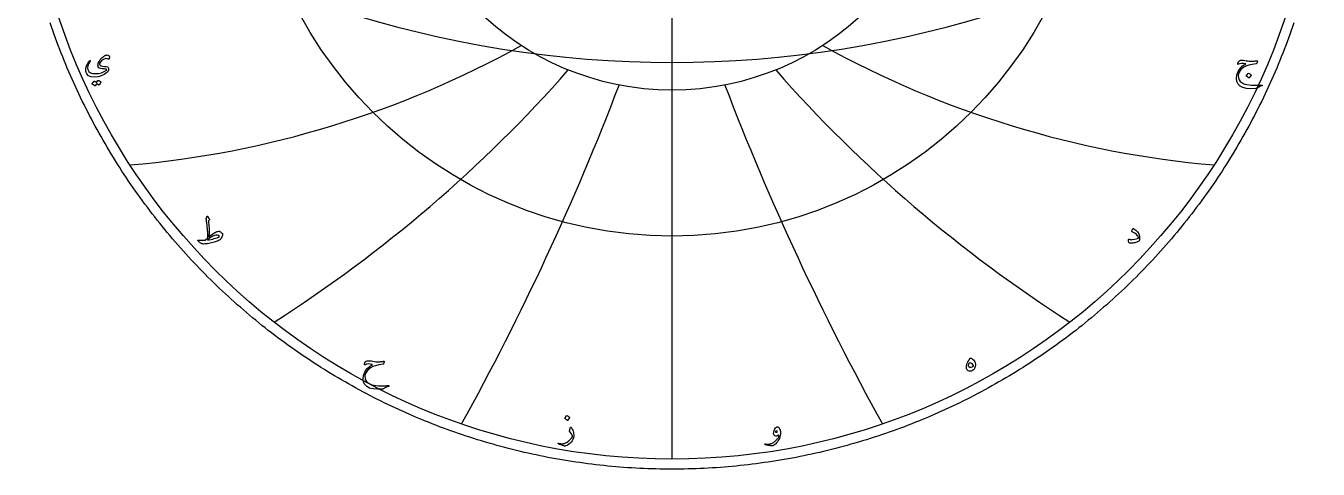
# Model space of a CAD drawing. Header units: millimetres. Extents: x -137 to 137, y -137 to 141.
# Drawn here: x -135 to 135, y -137.1 to -44.4 of the extents above; entities that cross this region are included whole.
import ezdxf

# ---------------------------------------------------------------- set-up
doc = ezdxf.new("R2010")
doc.units = ezdxf.units.MM
for name, color, linetype in [('CUT_OUTER', 1, 'Continuous'), ('ENGRAVE', 7, 'Continuous'), ('ENGRAVE_FINE', 8, 'Continuous'), ('TEXT', 5, 'Continuous')]:
    doc.layers.add(name, color=color, linetype=linetype)

msp = doc.modelspace()

# ---------------------------------------------------------------- linework, layer by layer
at = {"layer": 'CUT_OUTER'}
msp.add_lwpolyline([(129.914, -43.8037), (129.6428, -44.6), (129.3667, -45.3947), (129.0857, -46.1876), (128.7999, -46.9788), (128.5092, -47.7682), (128.2137, -48.5558), (127.9133, -49.3416), (127.6082, -50.1255), (127.2982, -50.9076), (126.9834, -51.6877), (126.6639, -52.4659), (126.3396, -53.2421), (126.0105, -54.0163), (125.6767, -54.7885), (125.3382, -55.5586), (124.9949, -56.3266), (124.6469, -57.0925), (124.2943, -57.8562), (123.9369, -58.6178), (123.5749, -59.3772), (123.2083, -60.1343), (122.837, -60.8891), (122.4611, -61.6417), (122.0805, -62.392), (121.6954, -63.1399), (121.3057, -63.8854), (120.9114, -64.6285), (120.5126, -65.3692), (120.1092, -66.1074), (119.7013, -66.8431), (119.2889, -67.5763), (118.872, -68.307), (118.4507, -69.0351), (118.0249, -69.7606), (117.5946, -70.4835), (117.1599, -71.2037), (116.7208, -71.9212), (116.2773, -72.6361), (115.8294, -73.3482), (115.3772, -74.0575), (114.9206, -74.7641), (114.4597, -75.4678), (113.9945, -76.1687), (113.525, -76.8667), (113.0512, -77.5618), (112.5732, -78.254), (112.0909, -78.9433), (111.6044, -79.6296), (111.1137, -80.3129), (110.6188, -80.9932), (110.1198, -81.6704), (109.6166, -82.3445), (109.1092, -83.0156), (108.5978, -83.6835), (108.0823, -84.3483), (107.5627, -85.0098), (107.0391, -85.6682), (106.5114, -86.3234), (105.9797, -86.9753), (105.4441, -87.624), (104.9044, -88.2693), (104.3608, -88.9113), (103.8133, -89.55), (103.2619, -90.1853), (102.7066, -90.8172), (102.1474, -91.4457), (101.5844, -92.0707), (101.0176, -92.6923), (100.4469, -93.3104), (99.8725, -93.925), (99.2943, -94.536), (98.7123, -95.1435), (98.1267, -95.7474), (97.5374, -96.3477), (96.9443, -96.9443), (96.3477, -97.5374), (95.7474, -98.1267), (95.1435, -98.7123), (94.536, -99.2943), (93.925, -99.8725), (93.3104, -100.4469), (92.6923, -101.0176), (92.0707, -101.5844), (91.4457, -102.1474), (90.8172, -102.7066), (90.1853, -103.2619), (89.55, -103.8133), (88.9113, -104.3608), (88.2693, -104.9044), (87.624, -105.4441), (86.9753, -105.9797), (86.3234, -106.5114), (85.6682, -107.0391), (85.0098, -107.5627), (84.3483, -108.0823), (83.6835, -108.5978), (83.0156, -109.1092), (82.3445, -109.6166), (81.6704, -110.1198), (80.9932, -110.6188), (80.3129, -111.1137), (79.6296, -111.6044), (78.9433, -112.0909), (78.254, -112.5732), (77.5618, -113.0512), (76.8667, -113.525), (76.1687, -113.9945), (75.4678, -114.4597), (74.7641, -114.9206), (74.0575, -115.3772), (73.3482, -115.8294), (72.6361, -116.2773), (71.9212, -116.7208), (71.2037, -117.1599), (70.4835, -117.5946), (69.7606, -118.0249), (69.0351, -118.4507), (68.307, -118.872), (67.5763, -119.2889), (66.8431, -119.7013), (66.1074, -120.1092), (65.3692, -120.5126), (64.6285, -120.9114), (63.8854, -121.3057), (63.1399, -121.6954), (62.392, -122.0805), (61.6417, -122.4611), (60.8891, -122.837), (60.1343, -123.2083), (59.3772, -123.5749), (58.6178, -123.9369), (57.8562, -124.2943), (57.0925, -124.6469), (56.3266, -124.9949), (55.5586, -125.3382), (54.7885, -125.6767), (54.0163, -126.0105), (53.2421, -126.3396), (52.4659, -126.6639), (51.6877, -126.9834), (50.9076, -127.2982), (50.1255, -127.6082), (49.3416, -127.9133), (48.5558, -128.2137), (47.7682, -128.5092), (46.9788, -128.7999), (46.1876, -129.0857), (45.3947, -129.3667), (44.6, -129.6428), (43.8037, -129.914), (43.0058, -130.1803), (42.2062, -130.4417), (41.405, -130.6983), (40.6023, -130.9499), (39.798, -131.1965), (38.9923, -131.4382), (38.185, -131.675), (37.3764, -131.9068), (36.5663, -132.1337), (35.7549, -132.3556), (34.9421, -132.5725), (34.128, -132.7844), (33.3126, -132.9913), (32.4959, -133.1932), (31.6781, -133.3901), (30.859, -133.5819), (30.0388, -133.7688), (29.2174, -133.9506), (28.395, -134.1273), (27.5714, -134.299), (26.7469, -134.4657), (25.9213, -134.6272), (25.0948, -134.7838), (24.2673, -134.9352), (23.4389, -135.0816), (22.6096, -135.2228), (21.7795, -135.359), (20.9485, -135.4901), (20.1167, -135.6161), (19.2842, -135.737), (18.451, -135.8528), (17.6171, -135.9634), (16.7825, -136.0689), (15.9473, -136.1694), (15.1115, -136.2646), (14.2751, -136.3548), (13.4381, -136.4398), (12.6007, -136.5197), (11.7628, -136.5945), (10.9245, -136.6641), (10.0857, -136.7285), (9.2466, -136.7878), (8.4071, -136.842), (7.5673, -136.891), (6.7272, -136.9349), (5.8868, -136.9736), (5.0463, -137.0071), (4.2055, -137.0355), (3.3646, -137.0587), (2.5236, -137.0768), (1.6824, -137.0897), (0.8412, -137.0974), (0, -137.1), (-0.8412, -137.0974), (-1.6824, -137.0897), (-2.5236, -137.0768), (-3.3646, -137.0587), (-4.2055, -137.0355), (-5.0463, -137.0071), (-5.8868, -136.9736), (-6.7272, -136.9349), (-7.5673, -136.891), (-8.4071, -136.842), (-9.2466, -136.7878), (-10.0857, -136.7285), (-10.9245, -136.6641), (-11.7628, -136.5945), (-12.6007, -136.5197), (-13.4381, -136.4398), (-14.2751, -136.3548), (-15.1115, -136.2646), (-15.9473, -136.1694), (-16.7825, -136.0689), (-17.6171, -135.9634), (-18.451, -135.8528), (-19.2842, -135.737), (-20.1167, -135.6161), (-20.9485, -135.4901), (-21.7795, -135.359), (-22.6096, -135.2228), (-23.4389, -135.0816), (-24.2673, -134.9352), (-25.0948, -134.7838), (-25.9213, -134.6272), (-26.7469, -134.4657), (-27.5714, -134.299), (-28.395, -134.1273), (-29.2174, -133.9506), (-30.0388, -133.7688), (-30.859, -133.5819), (-31.6781, -133.3901), (-32.4959, -133.1932), (-33.3126, -132.9913), (-34.128, -132.7844), (-34.9421, -132.5725), (-35.7549, -132.3556), (-36.5663, -132.1337), (-37.3764, -131.9068), (-38.185, -131.675), (-38.9923, -131.4382), (-39.798, -131.1965), (-40.6023, -130.9499), (-41.405, -130.6983), (-42.2062, -130.4417), (-43.0058, -130.1803), (-43.8037, -129.914), (-44.6, -129.6428), (-45.3947, -129.3667), (-46.1876, -129.0857), (-46.9788, -128.7999), (-47.7682, -128.5092), (-48.5558, -128.2137), (-49.3416, -127.9133), (-50.1255, -127.6082), (-50.9076, -127.2982), (-51.6877, -126.9834), (-52.4659, -126.6639), (-53.2421, -126.3396), (-54.0163, -126.0105), (-54.7885, -125.6767), (-55.5586, -125.3382), (-56.3266, -124.9949), (-57.0925, -124.6469), (-57.8562, -124.2943), (-58.6178, -123.9369), (-59.3772, -123.5749), (-60.1343, -123.2083), (-60.8891, -122.837), (-61.6417, -122.4611), (-62.392, -122.0805), (-63.1399, -121.6954), (-63.8854, -121.3057), (-64.6285, -120.9114), (-65.3692, -120.5126), (-66.1074, -120.1092), (-66.8431, -119.7013), (-67.5763, -119.2889), (-68.307, -118.872), (-69.0351, -118.4507), (-69.7606, -118.0249), (-70.4835, -117.5946), (-71.2037, -117.1599), (-71.9212, -116.7208), (-72.6361, -116.2773), (-73.3482, -115.8294), (-74.0575, -115.3772), (-74.7641, -114.9206), (-75.4678, -114.4597), (-76.1687, -113.9945), (-76.8667, -113.525), (-77.5618, -113.0512), (-78.254, -112.5732), (-78.9433, -112.0909), (-79.6296, -111.6044), (-80.3129, -111.1137), (-80.9932, -110.6188), (-81.6704, -110.1198), (-82.3445, -109.6166), (-83.0156, -109.1092), (-83.6835, -108.5978), (-84.3483, -108.0823), (-85.0098, -107.5627), (-85.6682, -107.0391), (-86.3234, -106.5114), (-86.9753, -105.9797), (-87.624, -105.4441), (-88.2693, -104.9044), (-88.9113, -104.3608), (-89.55, -103.8133), (-90.1853, -103.2619), (-90.8172, -102.7066), (-91.4457, -102.1474), (-92.0707, -101.5844), (-92.6923, -101.0176), (-93.3104, -100.4469), (-93.925, -99.8725), (-94.536, -99.2943), (-95.1435, -98.7123), (-95.7474, -98.1267), (-96.3477, -97.5374), (-96.9443, -96.9443), (-97.5374, -96.3477), (-98.1267, -95.7474), (-98.7123, -95.1435), (-99.2943, -94.536), (-99.8725, -93.925), (-100.4469, -93.3104), (-101.0176, -92.6923), (-101.5844, -92.0707), (-102.1474, -91.4457), (-102.7066, -90.8172), (-103.2619, -90.1853), (-103.8133, -89.55), (-104.3608, -88.9113), (-104.9044, -88.2693), (-105.4441, -87.624), (-105.9797, -86.9753), (-106.5114, -86.3234), (-107.0391, -85.6682), (-107.5627, -85.0098), (-108.0823, -84.3483), (-108.5978, -83.6835), (-109.1092, -83.0156), (-109.6166, -82.3445), (-110.1198, -81.6704), (-110.6188, -80.9932), (-111.1137, -80.3129), (-111.6044, -79.6296), (-112.0909, -78.9433), (-112.5732, -78.254), (-113.0512, -77.5618), (-113.525, -76.8667), (-113.9945, -76.1687), (-114.4597, -75.4678), (-114.9206, -74.7641), (-115.3772, -74.0575), (-115.8294, -73.3482), (-116.2773, -72.6361), (-116.7208, -71.9212), (-117.1599, -71.2037), (-117.5946, -70.4835), (-118.0249, -69.7606), (-118.4507, -69.0351), (-118.872, -68.307), (-119.2889, -67.5763), (-119.7013, -66.8431), (-120.1092, -66.1074), (-120.5126, -65.3692), (-120.9114, -64.6285), (-121.3057, -63.8854), (-121.6954, -63.1399), (-122.0805, -62.392), (-122.4611, -61.6417), (-122.837, -60.8891), (-123.2083, -60.1343), (-123.5749, -59.3772), (-123.9369, -58.6178), (-124.2943, -57.8562), (-124.6469, -57.0925), (-124.9949, -56.3266), (-125.3382, -55.5586), (-125.6767, -54.7885), (-126.0105, -54.0163), (-126.3396, -53.2421), (-126.6639, -52.4659), (-126.9834, -51.6877), (-127.2982, -50.9076), (-127.6082, -50.1255), (-127.9133, -49.3416), (-128.2137, -48.5558), (-128.5092, -47.7682), (-128.7999, -46.9788), (-129.0857, -46.1876), (-129.3667, -45.3947), (-129.6428, -44.6), (-129.914, -43.8037)], dxfattribs=at)
at = {"layer": 'ENGRAVE'}
for points in [[(0, -135), (0, 135)], [(0, -135), (0, -57.8458)]]:
    msp.add_lwpolyline(points, dxfattribs=at)
for radius in [135, 88.3696, 57.8458]:
    msp.add_circle((0, 0), radius, dxfattribs=at)
for centre, radius, start, end in [((-131.0837, 131.0837), 205.3657, 274.986128, 299.007842), ((131.0837, 131.0837), 205.3657, 240.992158, 265.013872), ((-239.8362, 138.4695), 290.6964, 302.621003, 318.635479), ((239.8362, 138.4695), 290.6964, 221.364521, 237.378997), ((-533.6995, 143.0044), 559.5486, 331.073491, 339.080729), ((533.6995, 143.0044), 559.5486, 200.919271, 208.926509)]:
    msp.add_arc(centre, radius, start, end, dxfattribs=at)
at = {"layer": 'ENGRAVE_FINE'}
msp.add_arc((0, 173.2779), 225.3315, 233.255712, 306.744288, dxfattribs=at)
at = {"layer": 'TEXT'}
for points in [[(-117.7686, -51.3589), (-118.0193, -51.2752), (-118.299, -51.2718), (-118.6077, -51.3487), (-118.9454, -51.506), (-119.1598, -51.656), (-119.3383, -51.835), (-119.481, -52.0431), (-119.588, -52.2802), (-119.5986, -52.3276), (-119.5996, -52.377), (-119.5909, -52.4282), (-119.5725, -52.4815), (-119.4496, -52.647), (-119.2435, -52.7718), (-118.9541, -52.856), (-118.5815, -52.8995), (-118.2138, -52.9387), (-117.9467, -53.0099), (-117.7802, -53.1129), (-117.7144, -53.2479), (-117.7072, -53.5305), (-117.7628, -53.7821), (-117.8814, -54.0028), (-118.0628, -54.1924), (-118.6391, -54.5858), (-119.2531, -54.8757), (-119.9049, -55.062), (-120.5944, -55.1447), (-121.3473, -55.0924), (-121.9106, -54.866), (-122.2841, -54.4653), (-122.468, -53.8905), (-122.4786, -53.575), (-122.4331, -53.2324), (-122.3315, -52.8628), (-122.1738, -52.466), (-122.1189, -52.3557), (-122.0625, -52.2492), (-122.0047, -52.1466), (-121.9454, -52.0479), (-121.8842, -51.9526), (-121.8206, -51.8602), (-121.7545, -51.7707), (-121.686, -51.6841), (-121.6493, -51.6482), (-121.6164, -51.6337), (-121.5873, -51.6405), (-121.5622, -51.6686), (-121.5481, -51.7034), (-121.5448, -51.7382), (-121.552, -51.7731), (-121.5699, -51.8079), (-121.8883, -52.3208), (-122.077, -52.7834), (-122.136, -53.1957), (-122.0654, -53.5576), (-121.838, -53.9389), (-121.5041, -54.2079), (-121.0638, -54.3647), (-120.517, -54.4092), (-119.8164, -54.3536), (-119.1854, -54.2099), (-118.6241, -53.9781), (-118.1325, -53.6582), (-118.103, -53.6312), (-118.0919, -53.6041), (-118.0991, -53.577), (-118.1248, -53.5499), (-118.2288, -53.4995), (-118.4093, -53.457), (-118.6662, -53.4221), (-118.9996, -53.395), (-119.3388, -53.3534), (-119.5977, -53.275), (-119.7762, -53.1599), (-119.8744, -53.0079), (-119.9199, -52.8294), (-119.9325, -52.6421), (-119.9122, -52.4462), (-119.859, -52.2415), (-119.6862, -51.8394), (-119.4467, -51.4692), (-119.1404, -51.131), (-118.7673, -50.8247), (-118.6681, -50.7521), (-118.5719, -50.6892), (-118.4785, -50.636), (-118.388, -50.5924), (-118.3009, -50.5581), (-118.2177, -50.5324), (-118.1383, -50.5155), (-118.0628, -50.5073), (-117.7677, -50.5349), (-117.5867, -50.6641), (-117.5199, -50.8949), (-117.5673, -51.2273), (-117.6031, -51.3168), (-117.6486, -51.3686), (-117.7038, -51.3826), (-117.7686, -51.3589)], [(122.348, -51.8389), (122.1622, -52.257), (122.1452, -52.2845), (122.1254, -52.3053), (122.1027, -52.3194), (122.077, -52.3266), (121.2181, -52.4621), (120.4996, -52.6286), (119.9214, -52.826), (119.4835, -53.0544), (118.8694, -53.5552), (118.4751, -54.1053), (118.3004, -54.7049), (118.3454, -55.3537), (118.4819, -55.705), (118.7131, -56.0157), (119.0393, -56.2857), (119.4602, -56.515), (119.7559, -56.6176), (120.1241, -56.7008), (120.5649, -56.7647), (121.0783, -56.8092), (121.3512, -56.8223), (121.6202, -56.8305), (121.8854, -56.8339), (122.1467, -56.8324), (122.4031, -56.8266), (122.6538, -56.817), (122.8986, -56.8034), (123.1377, -56.786), (123.1938, -56.7821), (123.2383, -56.786), (123.2712, -56.7976), (123.2925, -56.817), (123.3041, -56.8407), (123.308, -56.8653), (123.3041, -56.891), (123.2925, -56.9176), (123.284, -56.9319), (123.2741, -56.9437), (123.2627, -56.9532), (123.2499, -56.9602), (123.2361, -56.9662), (123.2219, -56.9728), (123.2071, -56.9798), (123.1919, -56.9873), (122.9688, -57.0584), (122.7719, -57.1324), (122.601, -57.2094), (122.4564, -57.2892), (122.3637, -57.3468), (122.2793, -57.3957), (122.2031, -57.4358), (122.1351, -57.4673), (122.0763, -57.4915), (122.0277, -57.5099), (121.9892, -57.5224), (121.9609, -57.5292), (120.9022, -57.5684), (120.0022, -57.4924), (119.2609, -57.3013), (118.6783, -56.995), (118.2573, -56.575), (118.0086, -56.0505), (117.9322, -55.4215), (118.028, -54.6879), (118.2815, -53.9491), (118.6783, -53.3195), (119.2183, -52.7994), (119.9015, -52.3886), (119.4177, -52.2962), (118.9957, -52.2744), (118.6357, -52.3232), (118.3377, -52.4428), (118.3115, -52.4524), (118.2873, -52.4582), (118.2651, -52.4602), (118.2448, -52.4582), (118.2278, -52.452), (118.2157, -52.4408), (118.2085, -52.4249), (118.206, -52.4041), (118.2167, -52.3078), (118.2331, -52.2124), (118.2554, -52.1181), (118.2835, -52.0247), (118.3822, -51.8432), (118.539, -51.7092), (118.7538, -51.6226), (119.0267, -51.5834), (119.1994, -51.5849), (119.4157, -51.6047), (119.6756, -51.6429), (119.979, -51.6995), (120.292, -51.7562), (120.5809, -51.7944), (120.8456, -51.8142), (121.086, -51.8157), (121.2017, -51.8106), (121.3241, -51.8031), (121.4533, -51.7932), (121.5893, -51.7808), (121.732, -51.7656), (121.8815, -51.747), (122.0378, -51.7249), (122.2009, -51.6995), (122.2943, -51.6966), (122.3499, -51.7189), (122.3678, -51.7663), (122.348, -51.8389)], [(-119.9364, -55.826), (-119.9267, -55.8163), (-119.9131, -55.8105), (-119.8957, -55.8086), (-119.8744, -55.8105), (-119.7982, -55.8391), (-119.7244, -55.8705), (-119.6531, -55.9049), (-119.5841, -55.9421), (-119.5171, -55.9828), (-119.4515, -56.0273), (-119.3874, -56.0757), (-119.3248, -56.1279), (-119.3127, -56.1439), (-119.3073, -56.1608), (-119.3088, -56.1787), (-119.317, -56.1976), (-119.6886, -56.786), (-119.6988, -56.7937), (-119.7138, -56.7937), (-119.7336, -56.786), (-119.7583, -56.7705), (-119.7752, -56.7562), (-119.8028, -56.7366), (-119.841, -56.7117), (-119.8899, -56.6815), (-119.9499, -56.6454), (-120.0215, -56.6031), (-120.1048, -56.5545), (-120.1996, -56.4995), (-120.4938, -56.9563), (-120.5073, -56.9703), (-120.5248, -56.9737), (-120.546, -56.9665), (-120.5712, -56.9486), (-120.593, -56.9331), (-120.6273, -56.9099), (-120.6743, -56.8789), (-120.7338, -56.8402), (-120.8069, -56.7937), (-120.8944, -56.7395), (-120.9965, -56.6776), (-121.1131, -56.6079), (-121.1252, -56.5963), (-121.1306, -56.5847), (-121.1291, -56.5731), (-121.1209, -56.5615), (-120.7415, -55.9963), (-120.7319, -55.9866), (-120.7183, -55.9808), (-120.7009, -55.9789), (-120.6796, -55.9808), (-120.6148, -56.0019), (-120.5519, -56.0263), (-120.4909, -56.0541), (-120.4319, -56.0853), (-120.3748, -56.1195), (-120.3196, -56.156), (-120.2664, -56.1949), (-120.2151, -56.2363)], [(120.3506, -54.3473), (120.3602, -54.3376), (120.3738, -54.3318), (120.3912, -54.3299), (120.4125, -54.3318), (120.563, -54.3928), (120.7048, -54.4673), (120.8378, -54.5553), (120.9622, -54.657), (120.9743, -54.6724), (120.9796, -54.6879), (120.9781, -54.7034), (120.9699, -54.7189), (120.606, -55.3073), (120.5925, -55.3213), (120.5751, -55.3247), (120.5538, -55.3174), (120.5286, -55.2995), (120.5069, -55.2841), (120.4725, -55.2608), (120.4256, -55.2299), (120.366, -55.1912), (120.293, -55.1447), (120.2054, -55.0905), (120.1033, -55.0286), (119.9867, -54.9589), (119.9712, -54.9473), (119.9635, -54.9357), (119.9635, -54.9241), (119.9712, -54.9124)], [(-97.3128, -84.6211), (-97.2761, -84.5369), (-97.2432, -84.4624), (-97.2141, -84.3976), (-97.189, -84.3424), (-97.1682, -84.2974), (-97.1522, -84.263), (-97.1411, -84.2393), (-97.1348, -84.2263), (-97.1217, -84.2093), (-97.1057, -84.1972), (-97.0869, -84.19), (-97.0651, -84.1876), (-97.0472, -84.1905), (-97.0322, -84.1992), (-97.0201, -84.2137), (-97.0109, -84.234), (-96.9703, -84.3327), (-96.9335, -84.4198), (-96.9006, -84.4953), (-96.8715, -84.5592), (-96.8549, -84.5872), (-96.8357, -84.6172), (-96.8142, -84.6492), (-96.7903, -84.683), (-96.7634, -84.7188), (-96.7332, -84.7566), (-96.6995, -84.7963), (-96.6625, -84.8379), (-96.6393, -84.88), (-96.6315, -84.9211), (-96.6393, -84.9613), (-96.6625, -85.0005), (-96.8096, -85.194), (-96.8295, -85.2255), (-96.8425, -85.2579), (-96.8488, -85.2913), (-96.8483, -85.3256), (-96.7728, -86.1777), (-96.7245, -86.8682), (-96.7032, -87.3971), (-96.709, -87.7643), (-96.717, -87.9015), (-96.7254, -88.0266), (-96.7344, -88.1396), (-96.7438, -88.2405), (-96.7537, -88.3297), (-96.7641, -88.4079), (-96.775, -88.4749), (-96.7864, -88.5308), (-96.5549, -88.3537), (-96.3403, -88.194), (-96.1426, -88.0517), (-95.9619, -87.9269), (-95.7986, -87.819), (-95.6532, -87.7276), (-95.5257, -87.6526), (-95.4161, -87.594), (-95.2211, -87.5069), (-95.0386, -87.4392), (-94.8688, -87.3908), (-94.7115, -87.3617), (-94.6283, -87.3593), (-94.5412, -87.3753), (-94.4503, -87.4097), (-94.3554, -87.4624), (-94.1677, -87.5955), (-94.0303, -87.7237), (-93.9432, -87.8471), (-93.9064, -87.9656), (-93.9088, -88.0977), (-93.9393, -88.2463), (-93.9978, -88.4113), (-94.0845, -88.5927), (-94.1812, -88.7713), (-94.2703, -88.9198), (-94.3515, -89.0384), (-94.4251, -89.1269), (-94.5761, -89.2387), (-94.8354, -89.365), (-95.2032, -89.5058), (-95.6793, -89.6611), (-95.9447, -89.738), (-96.2145, -89.8063), (-96.4886, -89.8658), (-96.767, -89.9166), (-97.0489, -89.9592), (-97.3332, -89.994), (-97.6199, -90.0211), (-97.909, -90.0405), (-98.0147, -90.0192), (-98.1151, -89.994), (-98.2102, -89.965), (-98.2999, -89.9321), (-98.3853, -89.8953), (-98.4674, -89.8547), (-98.546, -89.8101), (-98.6212, -89.7617), (-98.7533, -89.665), (-98.8632, -89.5682), (-98.9507, -89.4714), (-99.0161, -89.3747), (-99.0519, -89.2943), (-99.0586, -89.2392), (-99.0364, -89.2092), (-98.9851, -89.2043), (-98.8402, -89.2215), (-98.6841, -89.2343), (-98.517, -89.2428), (-98.3386, -89.2469), (-98.1492, -89.2467), (-97.9486, -89.2421), (-97.737, -89.2331), (-97.5141, -89.2198), (-97.0032, -88.7166), (-96.9937, -88.5143), (-96.9886, -88.3101), (-96.9879, -88.104), (-96.9915, -87.8959), (-96.999, -87.6855), (-97.0099, -87.4721), (-97.0242, -87.2558), (-97.0419, -87.0366), (-97.0617, -86.8196), (-97.0825, -86.6098), (-97.1043, -86.4073), (-97.127, -86.2121), (-97.1498, -86.0236), (-97.1715, -85.8414), (-97.1924, -85.6655), (-97.2122, -85.4959), (-97.2308, -85.3389), (-97.248, -85.2008), (-97.2637, -85.0815), (-97.278, -84.9811), (-97.2908, -84.8991), (-97.3022, -84.835), (-97.3121, -84.7888), (-97.3206, -84.7605), (-97.3259, -84.7285), (-97.3264, -84.6947), (-97.322, -84.6588), (-97.3128, -84.6211)], [(-95.6561, -88.2443), (-95.9556, -88.3687), (-96.289, -88.5637), (-96.6562, -88.8293), (-97.0574, -89.1656), (-96.6686, -89.1175), (-96.2996, -89.0582), (-95.9505, -88.9878), (-95.6212, -88.9063), (-95.3123, -88.8146), (-95.0241, -88.7137), (-94.7568, -88.6036), (-94.5103, -88.4843), (-94.6777, -88.2777), (-94.9245, -88.1688), (-95.2506, -88.1577), (-95.6561, -88.2443)], [(96.0586, -87.3308), (96.0894, -87.2386), (96.1196, -87.1556), (96.1494, -87.0818), (96.1786, -87.0172), (96.207, -86.9613), (96.2338, -86.9137), (96.2592, -86.8742), (96.2832, -86.843), (96.3204, -86.813), (96.3625, -86.8005), (96.4095, -86.8053), (96.4612, -86.8276), (96.9195, -87.1348), (97.2722, -87.4914), (97.5195, -87.8974), (97.6612, -88.3527), (97.6811, -88.4829), (97.6941, -88.6101), (97.7004, -88.7345), (97.6999, -88.8559), (97.6922, -88.9735), (97.6767, -89.0863), (97.6535, -89.1942), (97.6225, -89.2972), (97.5949, -89.3524), (97.5586, -89.4017), (97.5136, -89.4453), (97.4599, -89.483), (97.2751, -89.5735), (97.0845, -89.6514), (96.888, -89.7167), (96.6857, -89.7695), (96.4786, -89.8106), (96.2677, -89.8411), (96.0528, -89.8609), (95.8341, -89.8701), (95.5748, -89.8266), (95.4161, -89.6805), (95.358, -89.4317), (95.4006, -89.0805), (95.4151, -89.0422), (95.4354, -89.0127), (95.4615, -88.9919), (95.4935, -88.9798), (95.5211, -88.9832), (95.5496, -88.9934), (95.5791, -89.0103), (95.6096, -89.034), (95.704, -89.0848), (95.8322, -89.1134), (95.9943, -89.1197), (96.1903, -89.1037), (96.6156, -89.0417), (96.9625, -88.9721), (97.2311, -88.8947), (97.4212, -88.8095), (97.4309, -88.7979), (97.4367, -88.7785), (97.4386, -88.7514), (97.4367, -88.7166), (97.3056, -88.3508), (97.0515, -88.0276), (96.6746, -87.7469), (96.1748, -87.5088), (96.1095, -87.4745), (96.0683, -87.4334), (96.0514, -87.3855), (96.0586, -87.3308)], [(-60.1037, -114.6749), (-60.2895, -115.093), (-60.3065, -115.1206), (-60.3263, -115.1414), (-60.3491, -115.1554), (-60.3747, -115.1627), (-61.2336, -115.2982), (-61.9521, -115.4646), (-62.5303, -115.662), (-62.9682, -115.8904), (-63.5823, -116.3912), (-63.9766, -116.9414), (-64.1513, -117.5409), (-64.1063, -118.1898), (-63.9699, -118.5411), (-63.7386, -118.8517), (-63.4124, -119.1217), (-62.9915, -119.3511), (-62.6958, -119.4537), (-62.3276, -119.5369), (-61.8868, -119.6008), (-61.3734, -119.6453), (-61.1005, -119.6583), (-60.8315, -119.6666), (-60.5663, -119.6699), (-60.305, -119.6685), (-60.0486, -119.6627), (-59.7979, -119.653), (-59.5531, -119.6395), (-59.3141, -119.622), (-59.2579, -119.6182), (-59.2134, -119.622), (-59.1805, -119.6337), (-59.1592, -119.653), (-59.1476, -119.6767), (-59.1437, -119.7014), (-59.1476, -119.727), (-59.1592, -119.7537), (-59.1677, -119.7679), (-59.1776, -119.7798), (-59.189, -119.7892), (-59.2018, -119.7962), (-59.2156, -119.8023), (-59.2299, -119.8088), (-59.2446, -119.8158), (-59.2599, -119.8233), (-59.4829, -119.8945), (-59.6799, -119.9685), (-59.8507, -120.0454), (-59.9953, -120.1253), (-60.088, -120.1829), (-60.1724, -120.2317), (-60.2486, -120.2719), (-60.3166, -120.3033), (-60.3754, -120.3275), (-60.4241, -120.3459), (-60.4625, -120.3585), (-60.4908, -120.3653), (-61.5495, -120.4045), (-62.4495, -120.3285), (-63.1908, -120.1374), (-63.7734, -119.8311), (-64.1944, -119.4111), (-64.4431, -118.8866), (-64.5195, -118.2575), (-64.4237, -117.524), (-64.1702, -116.7851), (-63.7734, -116.1556), (-63.2334, -115.6354), (-62.5502, -115.2246), (-63.0341, -115.1322), (-63.456, -115.1104), (-63.816, -115.1593), (-64.1141, -115.2788), (-64.1402, -115.2885), (-64.1644, -115.2943), (-64.1866, -115.2962), (-64.207, -115.2943), (-64.2239, -115.288), (-64.236, -115.2769), (-64.2432, -115.2609), (-64.2457, -115.2401), (-64.235, -115.1438), (-64.2186, -115.0485), (-64.1963, -114.9541), (-64.1682, -114.8608), (-64.0695, -114.6793), (-63.9128, -114.5453), (-63.6979, -114.4587), (-63.425, -114.4195), (-63.2523, -114.4209), (-63.036, -114.4408), (-62.7761, -114.479), (-62.4728, -114.5356), (-62.1597, -114.5922), (-61.8708, -114.6304), (-61.6061, -114.6503), (-61.3657, -114.6517), (-61.25, -114.6466), (-61.1276, -114.6391), (-60.9984, -114.6292), (-60.8624, -114.6169), (-60.7197, -114.6016), (-60.5702, -114.583), (-60.4139, -114.561), (-60.2508, -114.5356), (-60.1574, -114.5327), (-60.1018, -114.5549), (-60.0839, -114.6024), (-60.1037, -114.6749)], [(62.2405, -113.9008), (62.3068, -113.8703), (62.3818, -113.864), (62.4655, -113.8819), (62.5579, -113.924), (62.7878, -114.0779), (62.9818, -114.253), (63.14, -114.4495), (63.2624, -114.6672), (63.3471, -114.8941), (63.3921, -115.1259), (63.3974, -115.3625), (63.3631, -115.604), (63.3007, -115.8241), (63.2141, -116.0201), (63.1032, -116.1919), (62.9682, -116.3395), (62.8158, -116.458), (62.6528, -116.5427), (62.4791, -116.5935), (62.2947, -116.6104), (62.0537, -116.593), (61.8573, -116.5253), (61.7053, -116.4072), (61.5979, -116.2388), (61.5336, -116.0341), (61.5108, -115.7995), (61.5297, -115.5348), (61.5902, -115.2401), (61.6884, -114.9343), (61.8205, -114.644), (61.9865, -114.3691), (62.1863, -114.1098), (62.1931, -114.0977), (62.1979, -114.0769), (62.2008, -114.0474), (62.2018, -114.0091), (62.2042, -113.9675), (62.2115, -113.9356), (62.2236, -113.9133), (62.2405, -113.9008)], [(62.976, -115.5653), (63.0084, -115.5246), (63.0128, -115.4724), (62.9891, -115.4085), (62.9373, -115.333), (62.7578, -115.1375), (62.5831, -115.0001), (62.4132, -114.9208), (62.2482, -114.8995), (62.1699, -114.9135), (62.0973, -114.9556), (62.0305, -115.0258), (61.9695, -115.124), (61.9207, -115.2299), (61.8902, -115.3233), (61.8781, -115.4041), (61.8844, -115.4724), (61.9386, -115.5977), (62.0315, -115.6872), (62.1631, -115.7409), (62.3334, -115.7588), (62.5216, -115.7467), (62.6915, -115.7104), (62.8429, -115.6499), (62.976, -115.5653)], [(-22.0297, -125.924), (-22.0201, -125.9144), (-22.0065, -125.9086), (-21.9891, -125.9066), (-21.9678, -125.9086), (-21.8173, -125.9695), (-21.6755, -126.044), (-21.5425, -126.1321), (-21.4181, -126.2337), (-21.406, -126.2492), (-21.4007, -126.2647), (-21.4021, -126.2802), (-21.4104, -126.2957), (-21.7742, -126.884), (-21.7878, -126.8981), (-21.8052, -126.9015), (-21.8265, -126.8942), (-21.8517, -126.8763), (-21.8734, -126.8608), (-21.9078, -126.8376), (-21.9547, -126.8066), (-22.0142, -126.7679), (-22.0873, -126.7215), (-22.1749, -126.6673), (-22.277, -126.6053), (-22.3936, -126.5357), (-22.4091, -126.524), (-22.4168, -126.5124), (-22.4168, -126.5008), (-22.4091, -126.4892)], [(-21.2401, -128.3318), (-21.2357, -128.3178), (-21.2304, -128.3066), (-21.2241, -128.2984), (-21.2168, -128.2931), (-21.1951, -128.2911), (-21.1684, -128.3008), (-21.137, -128.3221), (-21.1007, -128.355), (-20.9594, -128.5229), (-20.8375, -128.7169), (-20.7349, -128.9371), (-20.6517, -129.1834), (-20.5868, -129.4486), (-20.5471, -129.7098), (-20.5326, -129.9673), (-20.5433, -130.2208), (-20.612, -130.5547), (-20.7252, -130.875), (-20.883, -131.1818), (-21.0852, -131.475), (-21.3271, -131.7407), (-21.6039, -131.9569), (-21.9155, -132.1239), (-22.262, -132.2415), (-22.3549, -132.2613), (-22.4478, -132.2666), (-22.5407, -132.2574), (-22.6336, -132.2337), (-22.8477, -132.159), (-23.041, -132.0895), (-23.2135, -132.0254), (-23.3652, -131.9666), (-23.4956, -131.9132), (-23.6042, -131.865), (-23.6911, -131.8222), (-23.7562, -131.7847), (-23.7697, -131.7731), (-23.7794, -131.7615), (-23.7852, -131.7498), (-23.7871, -131.7382), (-23.7857, -131.7232), (-23.7813, -131.7092), (-23.7741, -131.6961), (-23.7639, -131.684), (-23.7509, -131.6748), (-23.7349, -131.6705), (-23.716, -131.671), (-23.6942, -131.6763), (-23.5617, -131.7119), (-23.4349, -131.7411), (-23.3139, -131.7641), (-23.1988, -131.7808), (-23.0884, -131.7912), (-22.982, -131.7953), (-22.8794, -131.7932), (-22.7807, -131.7847), (-22.6822, -131.769), (-22.5804, -131.745), (-22.4751, -131.7128), (-22.3665, -131.6724), (-22.2545, -131.6233), (-22.1391, -131.565), (-22.0203, -131.4975), (-21.8981, -131.4208), (-21.5551, -131.174), (-21.2613, -130.906), (-21.017, -130.6166), (-20.822, -130.306), (-20.8094, -130.2808), (-20.8026, -130.2518), (-20.8017, -130.2189), (-20.8065, -130.1821), (-20.8878, -129.9648), (-21.0155, -129.7234), (-21.1897, -129.4578), (-21.4104, -129.1679), (-21.4201, -129.1495), (-21.4259, -129.1331), (-21.4278, -129.1186), (-21.4259, -129.106)], [(21.3601, -128.9898), (21.5013, -128.6618), (21.6542, -128.4286), (21.8188, -128.2902), (21.9949, -128.2466), (22.1052, -128.266), (22.2117, -128.324), (22.3142, -128.4208), (22.413, -128.5563), (22.4604, -128.6347), (22.502, -128.715), (22.5378, -128.7973), (22.5678, -128.8815), (22.5934, -128.9681), (22.6162, -129.0576), (22.636, -129.15), (22.653, -129.2453), (22.6689, -129.4578), (22.6549, -129.7079), (22.6109, -129.9958), (22.5368, -130.3215), (22.4275, -130.6587), (22.2775, -130.9815), (22.0868, -131.2897), (21.8555, -131.5834), (21.6131, -131.8394), (21.3968, -132.0266), (21.2067, -132.1452), (21.0426, -132.195), (20.8752, -132.2037), (20.6826, -132.1989), (20.4649, -132.1805), (20.222, -132.1486), (20.0988, -132.1285), (19.9849, -132.1069), (19.8801, -132.084), (19.7846, -132.0595), (19.6977, -132.0346), (19.6191, -132.0102), (19.5487, -131.9862), (19.4865, -131.9628), (19.4497, -131.9424), (19.4246, -131.9202), (19.411, -131.896), (19.4091, -131.8698), (19.4212, -131.8437), (19.442, -131.8273), (19.4715, -131.8205), (19.5097, -131.8234), (19.8083, -131.8524), (20.1001, -131.8544), (20.3851, -131.8292), (20.6633, -131.7769), (20.7492, -131.7503), (20.8442, -131.7092), (20.9485, -131.6536), (21.062, -131.5834), (21.1846, -131.4987), (21.3165, -131.3995), (21.4576, -131.2858), (21.6078, -131.1576), (21.7549, -131.025), (21.8865, -130.8982), (22.0026, -130.7773), (22.1033, -130.6621), (22.188, -130.5523), (22.2562, -130.4473), (22.308, -130.3471), (22.3433, -130.2518), (22.323, -130.1076), (22.3007, -130.0002), (22.2765, -129.9295), (22.2504, -129.8957), (22.0931, -130.081), (21.9155, -130.1802), (21.7176, -130.1932), (21.4994, -130.1202), (21.3194, -129.9624), (21.2362, -129.7215), (21.2497, -129.3973), (21.3601, -128.9898)], [(22.0646, -129.2763), (21.9504, -129.1379), (21.8323, -129.0866), (21.7104, -129.1224), (21.5846, -129.2453), (21.6871, -129.3286), (21.8013, -129.3615), (21.9271, -129.344), (22.0646, -129.2763)]]:
    msp.add_lwpolyline(points, close=True, dxfattribs=at)

doc.saveas('drawing.dxf')
